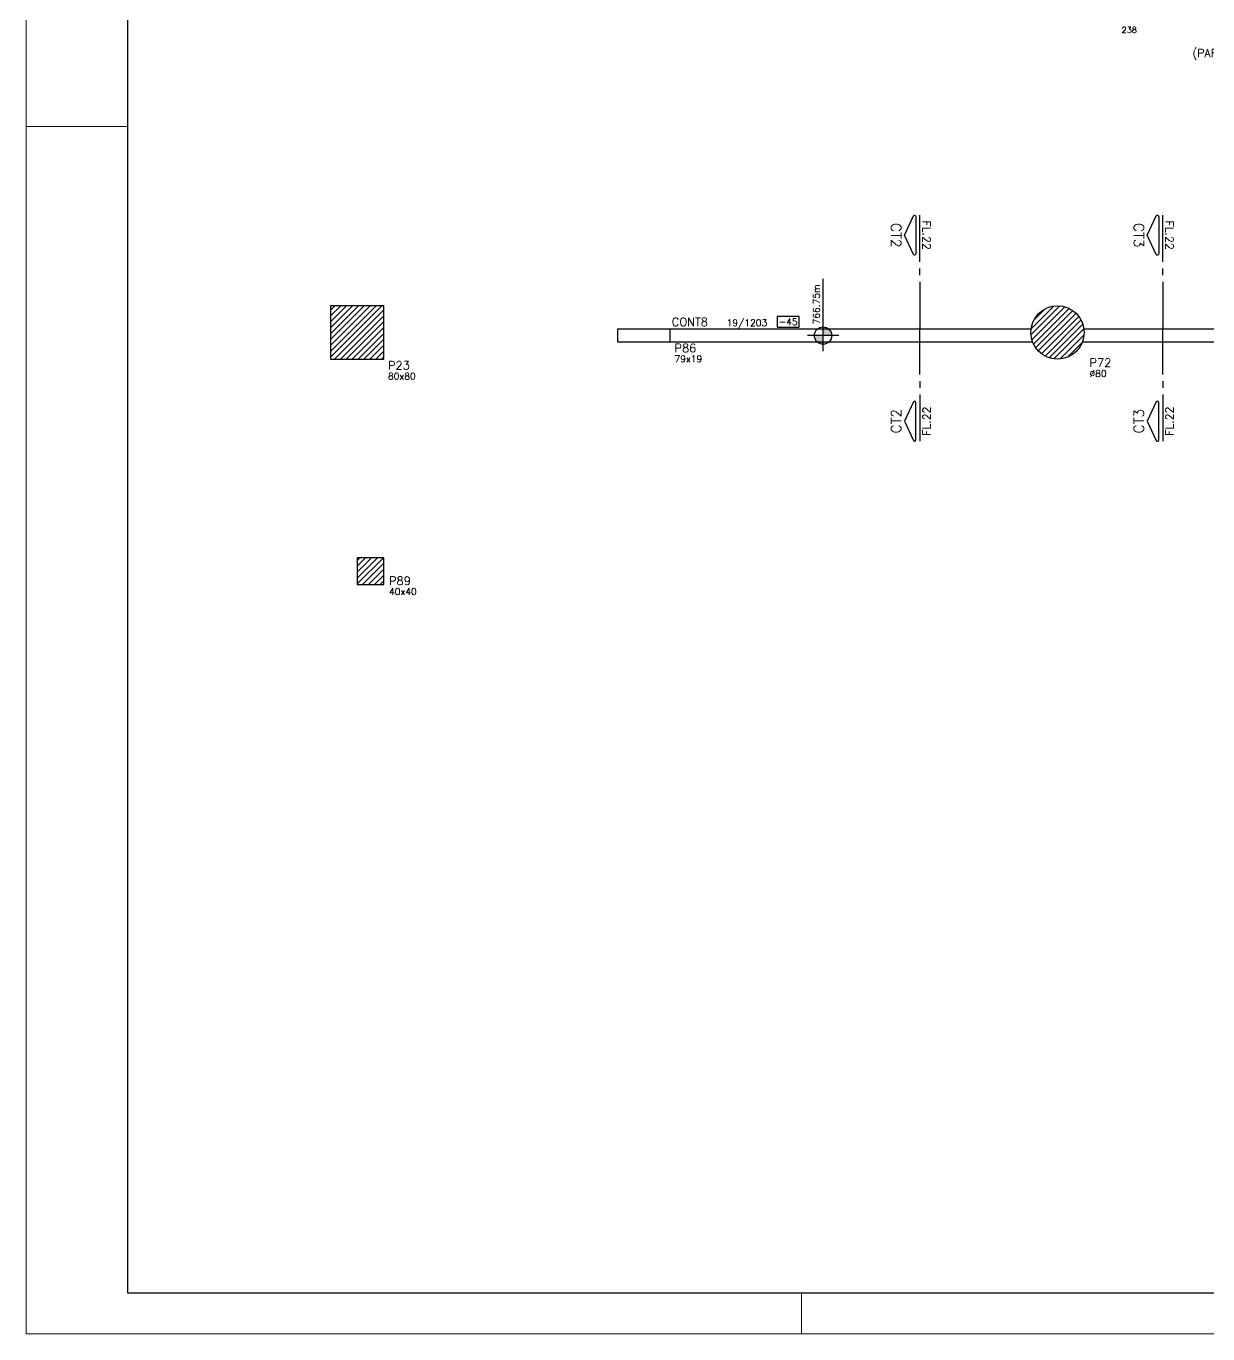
# Model space of a CAD drawing. Extents: x 1860 to 9314, y -614 to 3837.
# Drawn here: x 1860 to 3631, y -614 to 1348 of the extents above; entities that cross this region are included whole.
import ezdxf
from ezdxf.enums import TextEntityAlignment as Align

# ---------------------------------------------------------------- set-up
doc = ezdxf.new("R2010")
doc.units = 0
for name, color, linetype in [('F-CORTE-INDICAÇÃO', 4, 'Continuous'), ('F-NÍVEL-PLANTA', 2, 'Continuous'), ('F-PARC-DIM', 2, 'Continuous'), ('F-PARC-NOME', 4, 'Continuous'), ('F-PILARES-DIM', 172, 'Continuous'), ('F-PILARES-HACH', 174, 'Continuous'), ('F-PILARES-M', 170, 'Continuous'), ('F-PILARES-NOME', 170, 'Continuous'), ('F-PILARES-S', 170, 'Continuous'), ('F-TEXTO', 6, 'Continuous'), ('F-VIGAS', 3, 'Continuous'), ('F-VIGAS-DIM', 2, 'Continuous')]:
    doc.layers.add(name, color=color, linetype=linetype)
doc.layers.add('FOLHA', color=255, linetype='Continuous', lineweight=5)
doc.styles.add('CP-TEXTO', font='romans.shx')
doc.styles.add('MCP', font='romans.shx')
doc.styles.add('ROMANS', font='romans.shx')
pattern_1 = [(45, (3615.476, 1372.732), (-4.419417, 4.419417), [])]

# ---------------------------------------------------------------- blocks, each defined once
blk = doc.blocks.new('*U15')
at = {"layer": 'F-VIGAS-DIM', "color": 1}
blk.add_lwpolyline([(0, 0), (33, 0), (33, 16), (0, 16)], close=True, dxfattribs=at)
at = {"layer": 'F-VIGAS-DIM', "style": 'MCP'}
blk.add_attdef('DIM', text='', height=10, dxfattribs=at).set_placement((16.5, 8), align=Align.MIDDLE_CENTER)
blk = doc.blocks.new('Nível - Planta')
at = {"layer": 'F-NÍVEL-PLANTA'}
h = blk.add_hatch(color=71, dxfattribs=at)
h.paths.add_polyline_path([(0, 0), (0, 0.26, 0.414214), (-0.26, 0)])
h.paths.add_polyline_path([(0.26, 0), (0, 0), (0, -0.26, 0.414214)])
for p, q in [((0, -0.469), (0, 0.469)), ((-0.469, 0), (1.704, 0))]:
    blk.add_line(p, q, dxfattribs=at)
blk.add_circle((0, 0), 0.26, dxfattribs=at)
at = {"layer": 'F-TEXTO', "color": 3, "style": 'MCP'}
blk.add_attdef('NÍVEL', (0.333, 0.102), '', height=0.2, dxfattribs=at)
blk = doc.blocks.new('*U10')
at = {"layer": 'F-CORTE-INDICAÇÃO'}
for p, q in [((-100, 0), (-170, 0)), ((-80, 0), (-90, 0)), ((-70, 0), (0, 0))]:
    blk.add_line(p, q, dxfattribs=at)
blk.add_lwpolyline([(-112, 6, 0.802585), (-111.2, 9.8), (-140, 23.3), (-168.8, 9.8, 0.802585), (-168, 6)], format="xyb", close=True, dxfattribs=at)
at = {"layer": 'F-CORTE-INDICAÇÃO', "style": 'ROMANS'}
blk.add_attdef('CORTE', text='', height=15, dxfattribs=at).set_placement((-140, 35.8), align=Align.MIDDLE_CENTER)
at = {"layer": 'F-CORTE-INDICAÇÃO', "color": 2, "style": 'ROMANS'}
blk.add_attdef('FOLHA', text='', height=12, dxfattribs=at).set_placement((-140, -10), align=Align.MIDDLE_CENTER)

msp = doc.modelspace()

# ---------------------------------------------------------------- hatches: boundary and pattern name
at = {"layer": 'F-PILARES-HACH', "linetype": 'Continuous'}
h = msp.add_hatch(dxfattribs=at)
h.set_pattern_fill('ANSI31', color=256, scale=50, style=0)
h.set_pattern_definition(pattern_1)
h.paths.add_polyline_path([(2315.98, 848.23), (2395.98, 848.23), (2395.98, 928.23), (2315.98, 928.23)], flags=16)
h = msp.add_hatch(dxfattribs=at)
h.set_pattern_fill('ANSI31', color=256, scale=50)
h.set_pattern_definition(pattern_1)
edge = h.paths.add_edge_path()
edge.add_arc((3405.98, 888.23), 40, 0, 360)
h = msp.add_hatch(dxfattribs=at)
h.set_pattern_fill('ANSI31', color=256, scale=50, style=0)
h.set_pattern_definition(pattern_1)
h.paths.add_polyline_path([(2355.98, 510.23), (2395.98, 510.23), (2395.98, 550.23), (2355.98, 550.23)], flags=16)

# ---------------------------------------------------------------- linework, layer by layer
at = {"color": 30}
for p, q in [((2012.11, -552.63), (2012.11, 3776.4)), ((8600.49, -552.63), (2012.11, -552.63))]:
    msp.add_line(p, q, dxfattribs=at)
at = {"layer": 'F-PILARES-M'}
msp.add_lwpolyline([(2746.48, 874.23), (2825.48, 874.23), (2825.48, 893.23), (2746.48, 893.23), (2746.48, 874.23)], dxfattribs=at)
at = {"layer": 'F-PILARES-S', "linetype": 'Continuous'}
for points in [[(2315.98, 848.23), (2395.98, 848.23), (2395.98, 928.23), (2315.98, 928.23), (2315.98, 848.23)], [(2355.98, 510.23), (2395.98, 510.23), (2395.98, 550.23), (2355.98, 550.23), (2355.98, 510.23)]]:
    msp.add_lwpolyline(points, dxfattribs=at)
msp.add_circle((3405.98, 888.23), 40, dxfattribs=at)
at = {"layer": 'F-VIGAS'}
for points in [[(3366.97, 893.23), (2825.48, 893.23)], [(3770.98, 893.23), (3444.98, 893.23)], [(2825.48, 874.23), (3368.76, 874.23)], [(3443.19, 874.23), (3770.98, 874.23)]]:
    msp.add_lwpolyline(points, dxfattribs=at)
at = {"layer": 'FOLHA', "lineweight": 5}
msp.add_line((1859.7, -613.6), (1859.7, 3837.36), dxfattribs=at)
at = {"layer": 'FOLHA'}
for p, q in [((2012.11, 1197.03), (1859.7, 1197.03)), ((3022.3, -552.63), (3022.3, -613.6)), ((8661.45, -613.6), (1859.7, -613.6))]:
    msp.add_line(p, q, dxfattribs=at)

# ---------------------------------------------------------------- block references
at = {"layer": 'F-CORTE-INDICAÇÃO', "linetype": 'Continuous'}
ref = msp.add_blockref('*U10', (3199.79, 894.14), dxfattribs=dict(at, xscale=-1, rotation=90))
ref.add_attrib('FOLHA', 'FL.22', dxfattribs={"color": 2, "height": 12, "rotation": 270, "style": 'ROMANS'}).set_placement((3209.79, 1034.14), align=Align.MIDDLE_CENTER)
ref.add_attrib('CORTE', 'CT2', dxfattribs={"height": 15, "rotation": 270, "style": 'ROMANS'}).set_placement((3164.03, 1034.14), align=Align.MIDDLE_CENTER)
ref = msp.add_blockref('*U10', (3563.79, 894.14), dxfattribs=dict(at, xscale=-1, rotation=90))
ref.add_attrib('FOLHA', 'FL.22', dxfattribs={"color": 2, "height": 12, "rotation": 270, "style": 'ROMANS'}).set_placement((3573.79, 1034.14), align=Align.MIDDLE_CENTER)
ref.add_attrib('CORTE', 'CT3', dxfattribs={"height": 15, "rotation": 270, "style": 'ROMANS'}).set_placement((3528.03, 1034.14), align=Align.MIDDLE_CENTER)
at = {"layer": 'F-CORTE-INDICAÇÃO', "linetype": 'Continuous', "rotation": 90}
for p, values in [((3199.79, 895.14), {'FOLHA': 'FL.22', 'CORTE': 'CT2'}), ((3563.79, 895.14), {'FOLHA': 'FL.22', 'CORTE': 'CT3'})]:
    msp.add_blockref('*U10', p, dxfattribs=at).add_auto_attribs(values)
at = {"layer": 'F-NÍVEL-PLANTA', "linetype": 'Continuous', "xscale": 50, "yscale": 50, "zscale": 50, "rotation": 90}
msp.add_blockref('Nível - Planta', (3054.59, 883.6), dxfattribs=at).add_auto_attribs({'NÍVEL': '766.75m'})
at = {"layer": 'F-VIGAS-DIM', "linetype": 'Continuous'}
msp.add_blockref('*U15', (2985.72, 896.21), dxfattribs=at).add_auto_attribs({'DIM': '-45'})

# ---------------------------------------------------------------- texts
at = {"layer": 'F-PARC-DIM', "style": 'MCP'}
msp.add_text('19/1203', height=10, dxfattribs=at).set_placement((2909.92, 897.73))
at = {"layer": 'F-PARC-NOME', "style": 'MCP'}
msp.add_text('CONT8', height=12.5, dxfattribs=at).set_placement((2827.68, 897.73))
at = {"layer": 'F-PILARES-DIM', "linetype": 'Continuous', "style": 'MCP'}
for s, height, p in [('238', 9, (3501.98, 1337.48)), ('79x19', 10, (2831.73, 843.61)), ('80x80', 10, (2402.23, 817.61)), ('%%C80', 10, (3453.93, 821.58)), ('40x40', 10, (2403.8, 494.52))]:
    msp.add_text(s, height=height, dxfattribs=at).set_placement(p)
at = {"layer": 'F-PILARES-NOME', "linetype": 'Continuous', "style": 'MCP'}
for s, p in [('P86', (2831.73, 858.61)), ('P23', (2402.23, 832.61)), ('P72', (3453.93, 836.58)), ('P89', (2403.8, 509.52))]:
    msp.add_text(s, height=12.5, dxfattribs=at).set_placement(p)
at = {"layer": 'F-TEXTO', "color": 3, "insert": (3442.53, 1313.26), "char_height": 12, "width": 687.5204, "attachment_point": 1, "style": 'CP-TEXTO'}
msp.add_mtext('\\pxqc;(PARA FORMA DA ESCADA 1 VER FOLHA 19)', dxfattribs=at)

doc.saveas('drawing.dxf')
